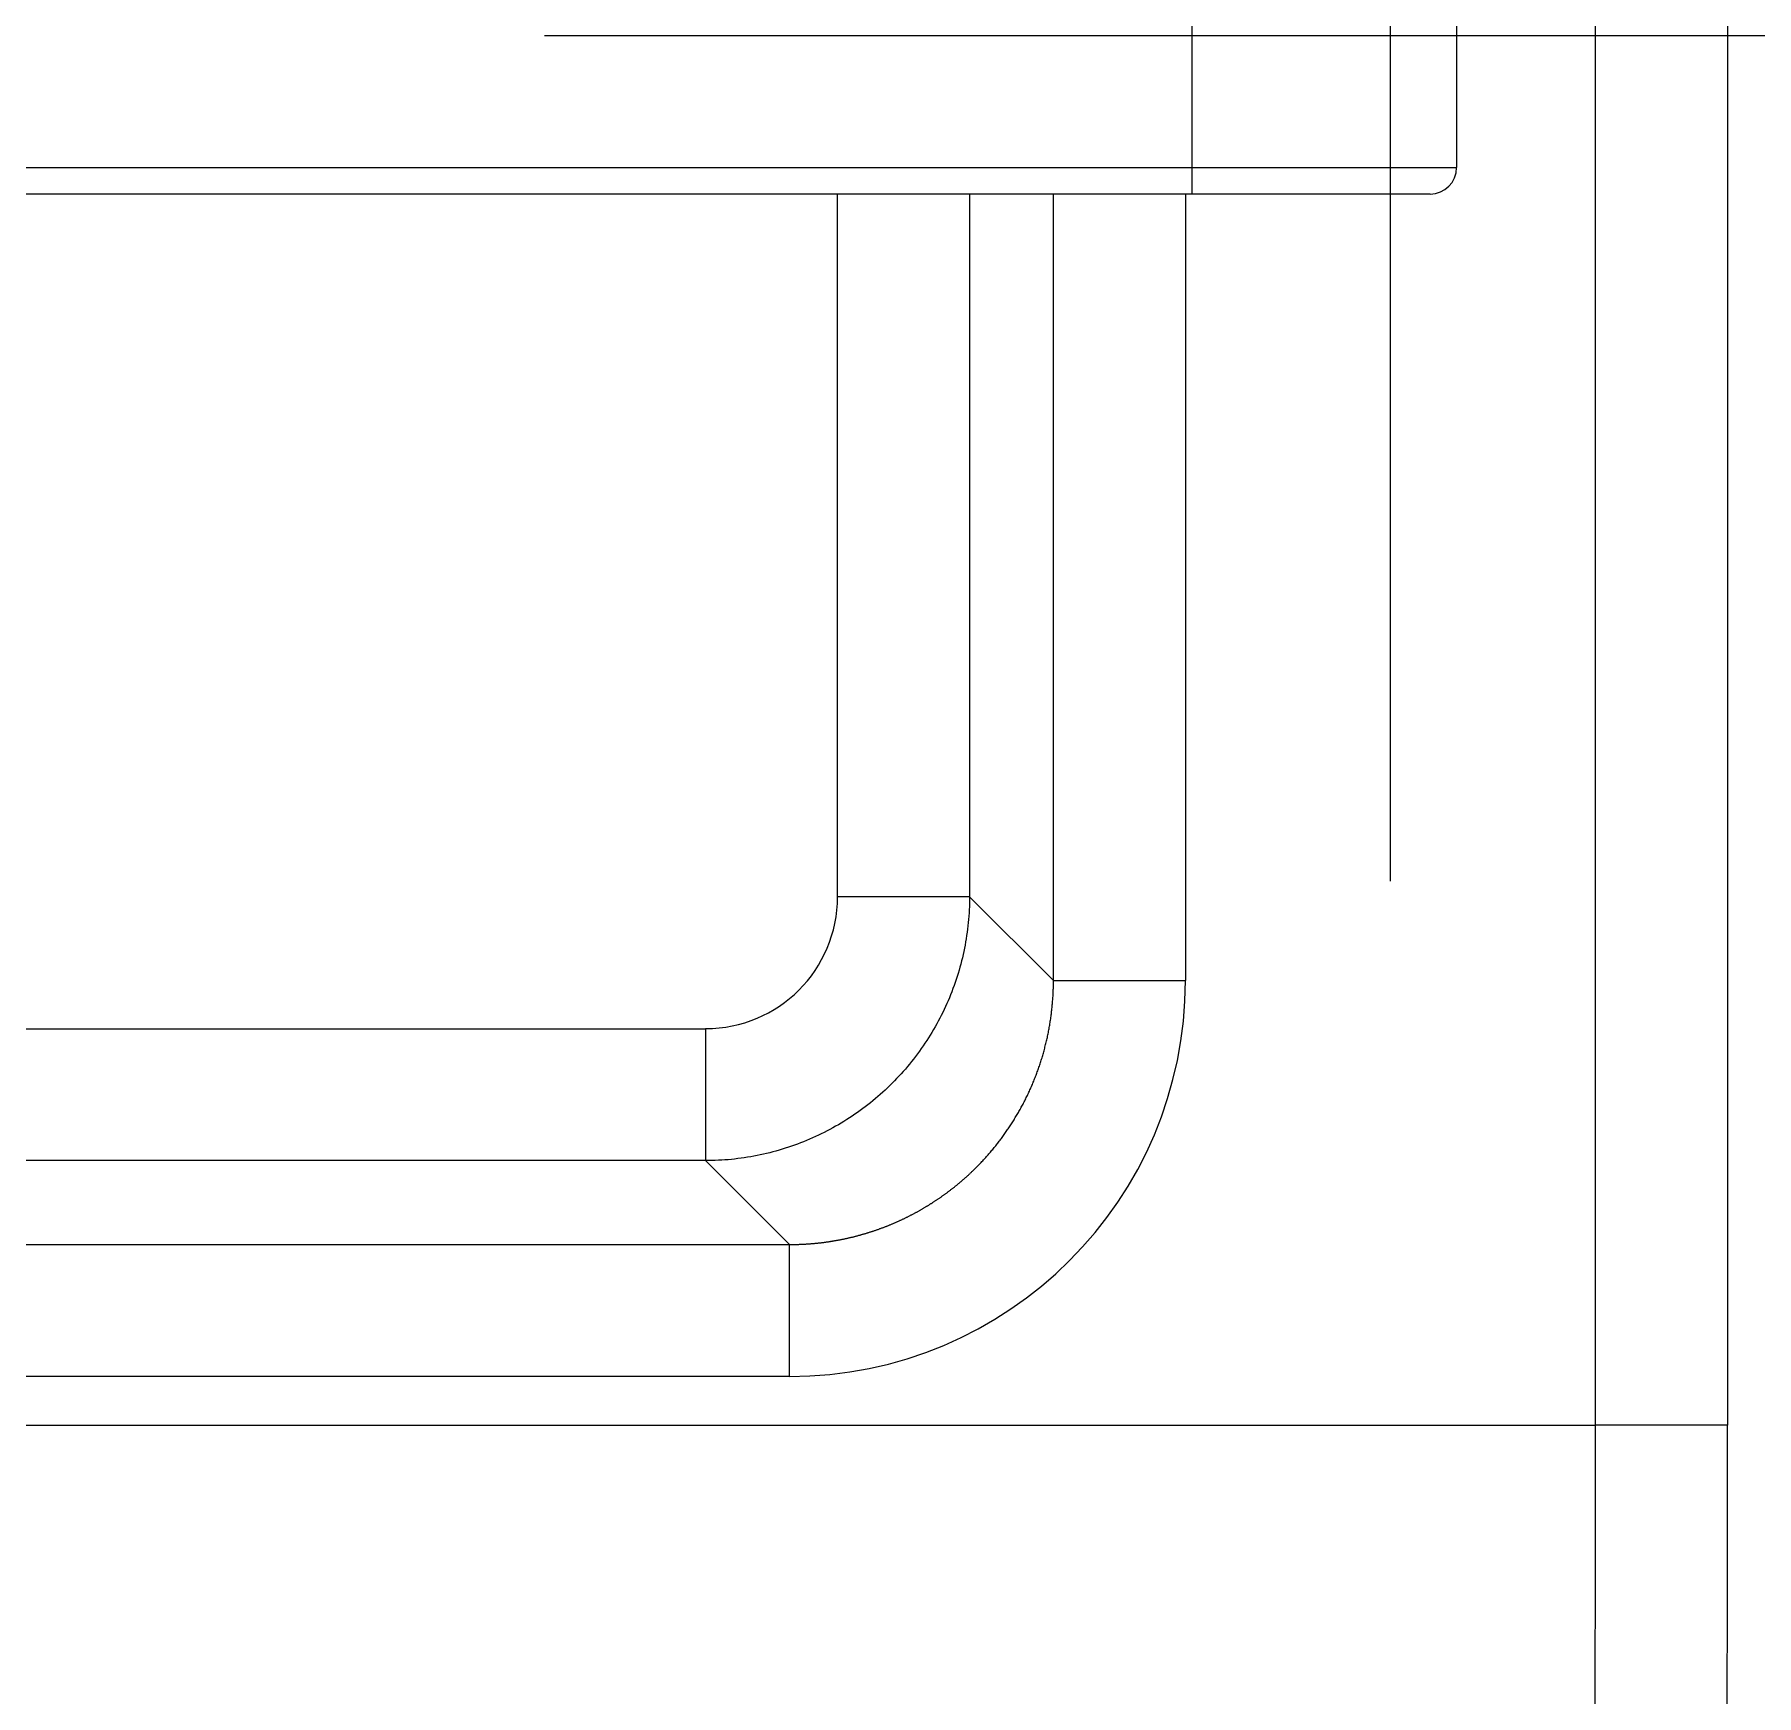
# Model space of a CAD drawing. Header units: millimetres. Extents: x 6110 to 6704, y -2661 to -1821.
# Drawn here: x 6315.93 to 6332.22, y -2357.44 to -2341.72 of the extents above; entities that cross this region are included whole.
import ezdxf

# ---------------------------------------------------------------- set-up
doc = ezdxf.new("R2010")
doc.units = ezdxf.units.MM
doc.header["$LTSCALE"] = 0.1
doc.linetypes.add('HIDDEN2', pattern=[4.7625, 3.175, -1.5875])
doc.layers.add('1', color=4, linetype='HIDDEN2', lineweight=13)
doc.layers.add('DIM', color=3, linetype='Continuous', lineweight=9)

msp = doc.modelspace()

# ---------------------------------------------------------------- hatches: boundary and pattern name
at = {"layer": 'DIM'}
h = msp.add_hatch(dxfattribs=at)
h.set_pattern_fill('ANSI31', color=2)
edge = h.paths.add_edge_path()
edge.add_line((6619.617, -2595.98), (6619.617, -1962.206))
edge.add_line((6634.617, -1966.11), (6619.617, -1966.11))
edge.add_line((6634.617, -2610.98), (6634.617, -1966.11))
edge.add_line((6634.617, -2610.98), (6184.457, -2610.98))
edge.add_line((6619.617, -2595.98), (6184.457, -2595.98))
edge.add_line((6184.457, -2610.98), (6184.457, -2595.98))

# ---------------------------------------------------------------- linework, layer by layer
at = {"layer": '1', "color": 7, "linetype": 'Continuous', "lineweight": -3}
for p, q in [((6330.696, -2354.877), (6330.696, -2226.539)), ((6331.944, -2226.545), (6331.944, -2354.877)), ((6328.757, -2349.73), (6328.757, -2333.73)), ((6326.882, -2342.98), (6326.882, -2340.48)), ((6329.382, -2340.48), (6329.382, -2342.98)), ((6320.757, -2341.73), (6336.757, -2341.73)), ((6239.382, -2342.98), (6326.882, -2342.98)), ((6326.882, -2342.98), (6329.382, -2342.98)), ((6326.882, -2343.23), (6326.882, -2342.98)), ((6326.882, -2343.23), (6239.382, -2343.23)), ((6323.527, -2349.879), (6323.527, -2343.23)), ((6324.776, -2343.23), (6324.776, -2349.879)), ((6325.569, -2350.672), (6325.569, -2343.23)), ((6326.817, -2343.23), (6326.817, -2350.672)), ((6329.132, -2343.23), (6326.882, -2343.23)), ((6324.776, -2349.879), (6323.527, -2349.879)), ((6324.776, -2349.879), (6325.569, -2350.672)), ((6325.569, -2350.672), (6326.817, -2350.672)), ((6243.986, -2351.127), (6322.279, -2351.127)), ((6322.279, -2351.127), (6322.279, -2352.375)), ((6322.279, -2352.375), (6243.986, -2352.375)), ((6323.072, -2353.168), (6322.279, -2352.375)), ((6243.193, -2353.168), (6323.072, -2353.168)), ((6323.072, -2354.417), (6323.072, -2353.168)), ((6323.072, -2354.417), (6243.193, -2354.417)), ((6235.569, -2354.877), (6330.696, -2354.877)), ((6331.944, -2354.877), (6330.696, -2354.877))]:
    msp.add_line(p, q, dxfattribs=at)
msp.add_arc((6329.132, -2342.98), 0.25, 270, 0, dxfattribs=at)
for centre, major_axis, ratio, start_param, end_param in [((6322.276, -2349.875), (-0.886, 0.886), 0.997265, 2.357564, 3.925621), ((6323.062, -2350.662), (-2.659, 2.659), 0.997265, 2.357564, 3.925621), ((6329.914, -2354.877), (0, 38.75), 0.052408, 4.402686, 4.712389)]:
    msp.add_ellipse(centre, major_axis=major_axis, ratio=ratio, start_param=start_param, end_param=end_param, dxfattribs=at)
for points, knots in [([(6324.776, -2349.879), (6324.776, -2349.961), (6324.771, -2350.042), (6324.755, -2350.205), (6324.743, -2350.286), (6324.711, -2350.446), (6324.691, -2350.525), (6324.644, -2350.681), (6324.616, -2350.758), (6324.553, -2350.909), (6324.518, -2350.983), (6324.441, -2351.127), (6324.399, -2351.197), (6324.308, -2351.333), (6324.211, -2351.464), (6324.046, -2351.646), (6323.864, -2351.811), (6323.733, -2351.908), (6323.597, -2351.999), (6323.527, -2352.041), (6323.383, -2352.118), (6323.309, -2352.153), (6323.158, -2352.216), (6323.082, -2352.243), (6322.925, -2352.291), (6322.846, -2352.311), (6322.686, -2352.343), (6322.605, -2352.355), (6322.442, -2352.371), (6322.361, -2352.375), (6322.279, -2352.375)], [0, 0, 0, 0, 0.0625, 0.0625, 0.125, 0.125, 0.1875, 0.1875, 0.25, 0.25, 0.3125, 0.3125, 0.375, 0.375, 0.4375, 0.5, 0.5625, 0.625, 0.625, 0.6875, 0.6875, 0.75, 0.75, 0.8125, 0.8125, 0.875, 0.875, 0.9375, 0.9375, 1, 1, 1, 1]), ([(6323.072, -2353.168), (6323.076, -2353.168), (6323.085, -2353.168), (6323.098, -2353.168), (6323.111, -2353.168), (6323.123, -2353.168), (6323.136, -2353.168), (6323.149, -2353.167), (6323.162, -2353.167), (6323.175, -2353.166), (6323.188, -2353.166), (6323.2, -2353.165), (6323.213, -2353.165), (6323.226, -2353.164), (6323.239, -2353.163), (6323.251, -2353.162), (6323.264, -2353.161), (6323.277, -2353.16), (6323.289, -2353.159), (6323.302, -2353.158), (6323.315, -2353.157), (6323.327, -2353.156), (6323.34, -2353.154), (6323.353, -2353.153), (6323.365, -2353.152), (6323.378, -2353.15), (6323.39, -2353.149), (6323.403, -2353.147), (6323.415, -2353.145), (6323.428, -2353.143), (6323.44, -2353.142), (6323.453, -2353.14), (6323.465, -2353.138), (6323.478, -2353.136), (6323.49, -2353.134), (6323.503, -2353.132), (6323.515, -2353.13), (6323.527, -2353.127), (6323.54, -2353.125), (6323.552, -2353.123), (6323.564, -2353.12), (6323.577, -2353.118), (6323.589, -2353.115), (6323.601, -2353.113), (6323.613, -2353.11), (6323.626, -2353.107), (6323.638, -2353.104), (6323.65, -2353.102), (6323.662, -2353.099), (6323.674, -2353.096), (6323.686, -2353.093), (6323.698, -2353.09), (6323.71, -2353.087), (6323.722, -2353.083), (6323.734, -2353.08), (6323.746, -2353.077), (6323.758, -2353.073), (6323.77, -2353.07), (6323.782, -2353.067), (6323.794, -2353.063), (6323.806, -2353.059), (6323.818, -2353.056), (6323.829, -2353.052), (6323.841, -2353.048), (6323.853, -2353.045), (6323.865, -2353.041), (6323.876, -2353.037), (6323.888, -2353.033), (6323.9, -2353.029), (6323.911, -2353.025), (6323.923, -2353.021), (6323.934, -2353.016), (6323.946, -2353.012), (6323.957, -2353.008), (6323.969, -2353.004), (6323.98, -2352.999), (6323.992, -2352.995), (6324.003, -2352.99), (6324.014, -2352.986), (6324.026, -2352.981), (6324.037, -2352.976), (6324.048, -2352.972), (6324.059, -2352.967), (6324.07, -2352.962), (6324.082, -2352.957), (6324.093, -2352.952), (6324.104, -2352.947), (6324.115, -2352.942), (6324.126, -2352.937), (6324.137, -2352.932), (6324.148, -2352.927), (6324.159, -2352.922), (6324.17, -2352.916), (6324.18, -2352.911), (6324.191, -2352.906), (6324.202, -2352.9), (6324.213, -2352.895), (6324.224, -2352.889), (6324.234, -2352.884), (6324.245, -2352.878), (6324.256, -2352.872), (6324.266, -2352.867), (6324.277, -2352.861), (6324.287, -2352.855), (6324.298, -2352.849), (6324.308, -2352.843), (6324.319, -2352.837), (6324.329, -2352.831), (6324.339, -2352.825), (6324.35, -2352.819), (6324.36, -2352.813), (6324.37, -2352.807), (6324.38, -2352.801), (6324.39, -2352.795), (6324.4, -2352.788), (6324.411, -2352.782), (6324.421, -2352.776), (6324.431, -2352.769), (6324.441, -2352.763), (6324.45, -2352.756), (6324.46, -2352.75), (6324.47, -2352.743), (6324.48, -2352.736), (6324.49, -2352.73), (6324.499, -2352.723), (6324.509, -2352.716), (6324.519, -2352.709), (6324.528, -2352.703), (6324.538, -2352.696), (6324.548, -2352.689), (6324.557, -2352.682), (6324.567, -2352.675), (6324.576, -2352.668), (6324.585, -2352.661), (6324.595, -2352.653), (6324.604, -2352.646), (6324.613, -2352.639), (6324.622, -2352.632), (6324.632, -2352.625), (6324.641, -2352.617), (6324.65, -2352.61), (6324.659, -2352.603), (6324.668, -2352.595), (6324.677, -2352.588), (6324.686, -2352.58), (6324.695, -2352.573), (6324.703, -2352.565), (6324.712, -2352.557), (6324.721, -2352.55), (6324.73, -2352.542), (6324.738, -2352.534), (6324.747, -2352.527), (6324.756, -2352.519), (6324.764, -2352.511), (6324.773, -2352.503), (6324.781, -2352.495), (6324.79, -2352.487), (6324.798, -2352.479), (6324.806, -2352.471), (6324.815, -2352.463), (6324.823, -2352.455), (6324.831, -2352.447), (6324.842, -2352.437), (6324.855, -2352.424), (6324.87, -2352.408), (6324.885, -2352.392), (6324.9, -2352.376), (6324.915, -2352.36), (6324.93, -2352.344), (6324.944, -2352.327), (6324.959, -2352.311), (6324.973, -2352.294), (6324.987, -2352.277), (6325.002, -2352.26), (6325.016, -2352.243), (6325.029, -2352.226), (6325.043, -2352.208), (6325.057, -2352.191), (6325.07, -2352.173), (6325.083, -2352.155), (6325.097, -2352.137), (6325.11, -2352.119), (6325.122, -2352.1), (6325.135, -2352.082), (6325.148, -2352.063), (6325.16, -2352.045), (6325.172, -2352.026), (6325.184, -2352.007), (6325.196, -2351.988), (6325.208, -2351.968), (6325.22, -2351.949), (6325.231, -2351.929), (6325.243, -2351.91), (6325.254, -2351.89), (6325.265, -2351.87), (6325.276, -2351.85), (6325.286, -2351.83), (6325.297, -2351.81), (6325.307, -2351.789), (6325.317, -2351.769), (6325.327, -2351.748), (6325.337, -2351.727), (6325.346, -2351.706), (6325.356, -2351.685), (6325.365, -2351.664), (6325.374, -2351.643), (6325.383, -2351.622), (6325.391, -2351.6), (6325.4, -2351.578), (6325.408, -2351.557), (6325.416, -2351.535), (6325.424, -2351.513), (6325.432, -2351.491), (6325.439, -2351.469), (6325.447, -2351.447), (6325.454, -2351.425), (6325.461, -2351.402), (6325.467, -2351.38), (6325.474, -2351.357), (6325.48, -2351.335), (6325.486, -2351.312), (6325.492, -2351.289), (6325.498, -2351.266), (6325.503, -2351.243), (6325.509, -2351.22), (6325.514, -2351.197), (6325.519, -2351.174), (6325.523, -2351.15), (6325.528, -2351.127), (6325.532, -2351.104), (6325.536, -2351.08), (6325.539, -2351.057), (6325.543, -2351.033), (6325.546, -2351.009), (6325.549, -2350.985), (6325.552, -2350.962), (6325.555, -2350.938), (6325.557, -2350.914), (6325.559, -2350.89), (6325.561, -2350.866), (6325.563, -2350.842), (6325.565, -2350.818), (6325.566, -2350.793), (6325.567, -2350.769), (6325.568, -2350.745), (6325.568, -2350.721), (6325.569, -2350.696), (6325.569, -2350.68), (6325.569, -2350.672)], [0, 0, 0, 0, 0.00328, 0.006559, 0.009834, 0.013108, 0.01638, 0.019649, 0.022916, 0.026181, 0.029444, 0.032704, 0.035962, 0.039218, 0.042472, 0.045724, 0.048973, 0.05222, 0.055465, 0.058708, 0.061948, 0.065187, 0.068423, 0.071656, 0.074888, 0.078118, 0.081345, 0.08457, 0.087793, 0.091013, 0.094232, 0.097448, 0.100662, 0.103874, 0.107084, 0.110291, 0.113496, 0.116699, 0.1199, 0.123099, 0.126295, 0.12949, 0.132682, 0.135871, 0.139059, 0.142245, 0.145428, 0.148609, 0.151788, 0.154965, 0.158139, 0.161311, 0.164482, 0.16765, 0.170815, 0.173979, 0.17714, 0.180299, 0.183456, 0.186611, 0.189764, 0.192914, 0.196063, 0.199209, 0.202353, 0.205495, 0.208634, 0.211771, 0.214907, 0.21804, 0.221171, 0.224299, 0.227426, 0.23055, 0.233672, 0.236792, 0.23991, 0.243026, 0.246139, 0.249251, 0.25236, 0.255467, 0.258571, 0.261674, 0.264775, 0.267873, 0.270969, 0.274063, 0.277155, 0.280244, 0.283332, 0.286417, 0.2895, 0.292581, 0.29566, 0.298737, 0.301812, 0.304884, 0.307954, 0.311022, 0.314088, 0.317152, 0.320213, 0.323273, 0.32633, 0.329385, 0.332438, 0.335489, 0.338538, 0.341585, 0.344629, 0.347671, 0.350711, 0.353749, 0.356785, 0.359819, 0.36285, 0.36588, 0.368907, 0.371932, 0.374955, 0.377976, 0.380995, 0.384011, 0.387026, 0.390038, 0.393048, 0.396056, 0.399062, 0.402066, 0.405068, 0.408067, 0.411065, 0.41406, 0.417053, 0.420044, 0.423033, 0.42602, 0.429004, 0.431987, 0.434967, 0.437946, 0.440922, 0.443896, 0.446868, 0.449837, 0.452805, 0.455771, 0.458734, 0.461695, 0.464655, 0.467612, 0.470567, 0.47352, 0.47647, 0.479419, 0.482366, 0.48531, 0.488252, 0.491193, 0.494131, 0.497067, 0.500001, 0.505559, 0.511126, 0.5167, 0.522281, 0.52787, 0.533467, 0.539071, 0.544683, 0.550302, 0.555929, 0.561564, 0.567206, 0.572856, 0.578513, 0.584178, 0.589851, 0.595532, 0.60122, 0.606915, 0.612618, 0.618329, 0.624048, 0.629774, 0.635508, 0.64125, 0.646999, 0.652756, 0.658521, 0.664294, 0.670074, 0.675862, 0.681657, 0.687461, 0.693272, 0.69909, 0.704917, 0.710751, 0.716593, 0.722443, 0.728301, 0.734166, 0.740039, 0.74592, 0.751808, 0.757705, 0.763609, 0.769521, 0.775441, 0.781368, 0.787304, 0.793247, 0.799198, 0.805157, 0.811124, 0.817098, 0.823081, 0.829071, 0.835069, 0.841075, 0.847089, 0.85311, 0.85914, 0.865177, 0.871222, 0.877275, 0.883336, 0.889405, 0.895482, 0.901567, 0.90766, 0.91376, 0.919868, 0.925985, 0.932109, 0.938241, 0.944381, 0.950529, 0.956685, 0.962849, 0.969021, 0.975201, 0.981389, 0.987585, 0.993788, 1, 1, 1, 1]), ([(6330.6, -2366.306), (6330.6, -2366.29), (6330.6, -2366.258), (6330.601, -2366.211), (6330.602, -2366.163), (6330.603, -2366.116), (6330.604, -2366.068), (6330.604, -2366.021), (6330.605, -2365.973), (6330.606, -2365.926), (6330.607, -2365.878), (6330.608, -2365.83), (6330.608, -2365.783), (6330.609, -2365.735), (6330.61, -2365.688), (6330.611, -2365.64), (6330.612, -2365.592), (6330.612, -2365.545), (6330.613, -2365.497), (6330.614, -2365.449), (6330.615, -2365.401), (6330.615, -2365.354), (6330.616, -2365.306), (6330.617, -2365.258), (6330.618, -2365.21), (6330.618, -2365.162), (6330.619, -2365.114), (6330.62, -2365.067), (6330.621, -2365.019), (6330.621, -2364.971), (6330.622, -2364.923), (6330.623, -2364.875), (6330.623, -2364.827), (6330.624, -2364.779), (6330.625, -2364.731), (6330.626, -2364.683), (6330.626, -2364.635), (6330.627, -2364.587), (6330.628, -2364.539), (6330.628, -2364.491), (6330.629, -2364.443), (6330.63, -2364.395), (6330.63, -2364.347), (6330.631, -2364.299), (6330.632, -2364.251), (6330.632, -2364.203), (6330.633, -2364.155), (6330.634, -2364.107), (6330.634, -2364.058), (6330.635, -2364.01), (6330.636, -2363.962), (6330.636, -2363.914), (6330.637, -2363.866), (6330.638, -2363.818), (6330.638, -2363.769), (6330.639, -2363.721), (6330.64, -2363.673), (6330.64, -2363.625), (6330.641, -2363.576), (6330.641, -2363.528), (6330.642, -2363.48), (6330.643, -2363.432), (6330.643, -2363.383), (6330.644, -2363.335), (6330.644, -2363.287), (6330.645, -2363.238), (6330.646, -2363.19), (6330.646, -2363.141), (6330.647, -2363.093), (6330.647, -2363.045), (6330.648, -2362.996), (6330.649, -2362.948), (6330.649, -2362.899), (6330.65, -2362.851), (6330.65, -2362.803), (6330.651, -2362.754), (6330.651, -2362.706), (6330.652, -2362.657), (6330.653, -2362.609), (6330.653, -2362.56), (6330.654, -2362.512), (6330.654, -2362.463), (6330.655, -2362.415), (6330.655, -2362.366), (6330.656, -2362.318), (6330.656, -2362.269), (6330.657, -2362.22), (6330.657, -2362.172), (6330.658, -2362.123), (6330.658, -2362.075), (6330.659, -2362.026), (6330.659, -2361.977), (6330.66, -2361.929), (6330.66, -2361.88), (6330.661, -2361.832), (6330.661, -2361.783), (6330.662, -2361.734), (6330.662, -2361.686), (6330.663, -2361.637), (6330.663, -2361.588), (6330.664, -2361.54), (6330.664, -2361.491), (6330.665, -2361.442), (6330.665, -2361.393), (6330.666, -2361.345), (6330.666, -2361.296), (6330.667, -2361.247), (6330.667, -2361.198), (6330.668, -2361.15), (6330.668, -2361.101), (6330.668, -2361.052), (6330.669, -2361.003), (6330.669, -2360.955), (6330.67, -2360.906), (6330.67, -2360.857), (6330.671, -2360.808), (6330.671, -2360.759), (6330.671, -2360.711), (6330.672, -2360.662), (6330.672, -2360.613), (6330.673, -2360.564), (6330.673, -2360.515), (6330.673, -2360.466), (6330.674, -2360.417), (6330.674, -2360.369), (6330.675, -2360.32), (6330.675, -2360.271), (6330.675, -2360.222), (6330.676, -2360.173), (6330.676, -2360.124), (6330.677, -2360.075), (6330.677, -2360.026), (6330.677, -2359.977), (6330.678, -2359.929), (6330.678, -2359.88), (6330.678, -2359.831), (6330.679, -2359.782), (6330.679, -2359.733), (6330.679, -2359.684), (6330.68, -2359.635), (6330.68, -2359.586), (6330.68, -2359.537), (6330.681, -2359.488), (6330.681, -2359.439), (6330.681, -2359.39), (6330.682, -2359.341), (6330.682, -2359.292), (6330.682, -2359.243), (6330.683, -2359.194), (6330.683, -2359.145), (6330.683, -2359.096), (6330.684, -2359.047), (6330.684, -2358.998), (6330.684, -2358.949), (6330.684, -2358.9), (6330.685, -2358.851), (6330.685, -2358.802), (6330.685, -2358.753), (6330.686, -2358.704), (6330.686, -2358.655), (6330.686, -2358.606), (6330.686, -2358.557), (6330.687, -2358.508), (6330.687, -2358.459), (6330.687, -2358.41), (6330.687, -2358.361), (6330.688, -2358.312), (6330.688, -2358.263), (6330.688, -2358.214), (6330.688, -2358.165), (6330.689, -2358.115), (6330.689, -2358.066), (6330.689, -2358.017), (6330.689, -2357.968), (6330.689, -2357.919), (6330.69, -2357.87), (6330.69, -2357.821), (6330.69, -2357.772), (6330.69, -2357.723), (6330.691, -2357.674), (6330.691, -2357.625), (6330.691, -2357.576), (6330.691, -2357.527), (6330.691, -2357.478), (6330.691, -2357.428), (6330.692, -2357.379), (6330.692, -2357.33), (6330.692, -2357.281), (6330.692, -2357.232), (6330.692, -2357.183), (6330.693, -2357.134), (6330.693, -2357.085), (6330.693, -2357.036), (6330.693, -2356.987), (6330.693, -2356.938), (6330.693, -2356.888), (6330.693, -2356.839), (6330.694, -2356.79), (6330.694, -2356.741), (6330.694, -2356.692), (6330.694, -2356.643), (6330.694, -2356.594), (6330.694, -2356.545), (6330.694, -2356.496), (6330.694, -2356.447), (6330.695, -2356.398), (6330.695, -2356.349), (6330.695, -2356.299), (6330.695, -2356.25), (6330.695, -2356.201), (6330.695, -2356.152), (6330.695, -2356.103), (6330.695, -2356.054), (6330.695, -2356.005), (6330.695, -2355.956), (6330.695, -2355.907), (6330.696, -2355.858), (6330.696, -2355.809), (6330.696, -2355.76), (6330.696, -2355.71), (6330.696, -2355.661), (6330.696, -2355.612), (6330.696, -2355.563), (6330.696, -2355.514), (6330.696, -2355.465), (6330.696, -2355.416), (6330.696, -2355.367), (6330.696, -2355.318), (6330.696, -2355.269), (6330.696, -2355.22), (6330.696, -2355.171), (6330.696, -2355.122), (6330.696, -2355.073), (6330.696, -2355.024), (6330.696, -2354.975), (6330.696, -2354.926), (6330.696, -2354.893), (6330.696, -2354.877)], [0, 0, 0, 0, 0.00429, 0.00858, 0.012869, 0.017158, 0.021447, 0.025735, 0.030023, 0.034311, 0.038598, 0.042886, 0.047173, 0.051459, 0.055746, 0.060032, 0.064317, 0.068603, 0.072888, 0.077173, 0.081457, 0.085742, 0.090026, 0.094309, 0.098593, 0.102876, 0.107158, 0.111441, 0.115723, 0.120005, 0.124287, 0.128568, 0.132849, 0.137129, 0.14141, 0.14569, 0.14997, 0.154249, 0.158529, 0.162807, 0.167086, 0.171364, 0.175642, 0.17992, 0.184198, 0.188475, 0.192752, 0.197028, 0.201304, 0.20558, 0.209856, 0.214131, 0.218406, 0.222681, 0.226956, 0.23123, 0.235504, 0.239777, 0.244051, 0.248324, 0.252596, 0.256869, 0.261141, 0.265413, 0.269684, 0.273955, 0.278226, 0.282497, 0.286767, 0.291037, 0.295307, 0.299576, 0.303846, 0.308114, 0.312383, 0.316651, 0.320919, 0.325187, 0.329454, 0.333721, 0.337988, 0.342255, 0.346521, 0.350787, 0.355052, 0.359318, 0.363583, 0.367847, 0.372112, 0.376376, 0.38064, 0.384903, 0.389166, 0.393429, 0.397692, 0.401954, 0.406216, 0.410478, 0.41474, 0.419001, 0.423262, 0.427522, 0.431783, 0.436043, 0.440302, 0.444562, 0.448821, 0.45308, 0.457338, 0.461596, 0.465854, 0.470112, 0.474369, 0.478626, 0.482883, 0.487139, 0.491396, 0.495651, 0.499907, 0.504162, 0.508417, 0.512672, 0.516926, 0.52118, 0.525434, 0.529688, 0.533941, 0.538194, 0.542446, 0.546699, 0.550951, 0.555203, 0.559454, 0.563705, 0.567956, 0.572207, 0.576457, 0.580707, 0.584956, 0.589206, 0.593455, 0.597704, 0.601952, 0.6062, 0.610448, 0.614696, 0.618943, 0.62319, 0.627437, 0.631683, 0.63593, 0.640175, 0.644421, 0.648666, 0.652911, 0.657156, 0.6614, 0.665644, 0.669888, 0.674132, 0.678375, 0.682618, 0.68686, 0.691103, 0.695345, 0.699586, 0.703828, 0.708069, 0.71231, 0.71655, 0.720791, 0.725031, 0.72927, 0.73351, 0.737749, 0.741988, 0.746226, 0.750464, 0.754702, 0.75894, 0.763177, 0.767414, 0.771651, 0.775887, 0.780124, 0.78436, 0.788595, 0.79283, 0.797065, 0.8013, 0.805534, 0.809769, 0.814002, 0.818236, 0.822469, 0.826702, 0.830935, 0.835167, 0.839399, 0.843631, 0.847862, 0.852093, 0.856324, 0.860555, 0.864785, 0.869015, 0.873245, 0.877474, 0.881703, 0.885932, 0.890161, 0.894389, 0.898617, 0.902845, 0.907072, 0.911299, 0.915526, 0.919752, 0.923979, 0.928204, 0.93243, 0.936655, 0.94088, 0.945105, 0.94933, 0.953554, 0.957778, 0.962001, 0.966224, 0.970447, 0.97467, 0.978892, 0.983115, 0.987336, 0.991558, 0.995779, 1, 1, 1, 1])]:
    msp.add_open_spline(points, degree=3, knots=knots, dxfattribs=at)

doc.saveas('drawing.dxf')
